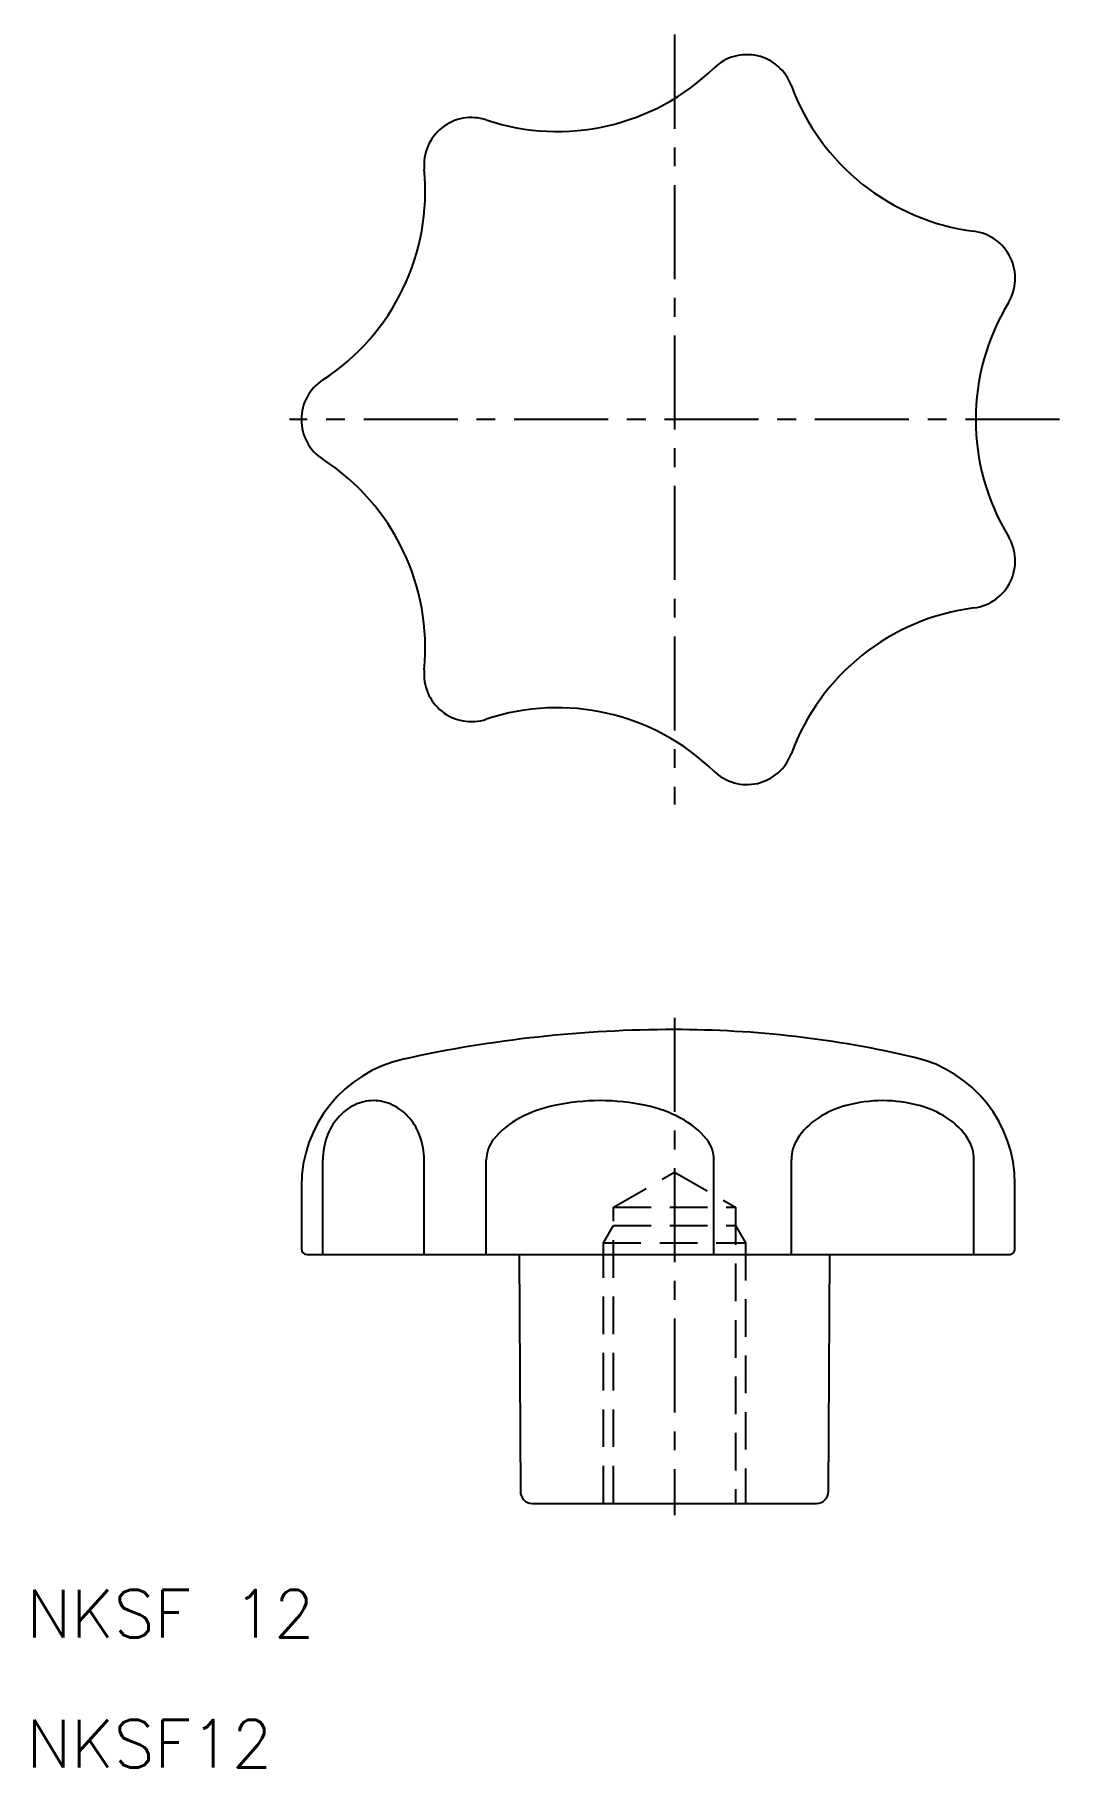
# Model space of a CAD drawing. Extents: x 59 to 145, y 87 to 233.
import ezdxf
from ezdxf.enums import TextEntityAlignment as Align

# ---------------------------------------------------------------- set-up
doc = ezdxf.new("R2010")
doc.units = 0
doc.header["$LTSCALE"] = 0.25
doc.linetypes.add('CENTER', pattern=[50.8, 31.75, -6.35, 6.35, -6.35])
doc.linetypes.add('DASHED', pattern=[19.05, 12.7, -6.35])
doc.layers.get('0').update_dxf_attribs({"linetype": 'CONTINUOUS'})
doc.layers.add('CENTER', color=1, linetype='CENTER')
doc.styles.get("Standard").update_dxf_attribs({"font": 'txt.shx'})

msp = doc.modelspace()

# ---------------------------------------------------------------- linework, layer by layer
at = {"color": 7, "linetype": 'CONTINUOUS'}
for p, q in [((83.196085, 130.500224), (83.196085, 138.500224)), ((91.749414, 130.500224), (91.749414, 138.500224)), ((96.992885, 130.500224), (96.992885, 138.500224)), ((116.212042, 130.500224), (116.212042, 138.500224)), ((122.750544, 130.500224), (122.750544, 138.500224)), ((138.163111, 130.500224), (138.163111, 138.500224)), ((81.376728, 136.262016), (81.376728, 131.000224)), ((141.631186, 131.000386), (141.629415, 136.447399)), ((81.876728, 130.500224), (141.131186, 130.500224)), ((99.766772, 130.500224), (99.87152, 110.494988)), ((125.881937, 110.494988), (125.986685, 130.500224)), ((100.871506, 109.500224), (124.881951, 109.500224))]:
    msp.add_line(p, q, dxfattribs=at)
at = {"color": 3, "linetype": 'DASHED'}
for p, q in [((107.726728, 134.500224), (112.876728, 137.473578)), ((112.876728, 137.473578), (118.026728, 134.500224)), ((107.726728, 109.500224), (107.726728, 134.500224)), ((107.726728, 134.500224), (118.026728, 134.500224)), ((118.026728, 134.500224), (118.026728, 109.500224)), ((106.876728, 131.500224), (107.726728, 132.972467)), ((107.726728, 132.972467), (118.026728, 132.972467)), ((118.026728, 132.972467), (118.876728, 131.500224)), ((106.876728, 109.500224), (106.876728, 131.500224)), ((106.876728, 131.500224), (118.876728, 131.500224)), ((118.876728, 131.500224), (118.876728, 109.500224))]:
    msp.add_line(p, q, dxfattribs=at)
for p, q in [((106.874117, 109.500224), (106.874117, 109.500324)), ((112.876729, 109.500224), (112.876828, 109.500224))]:
    msp.add_line(p, q)
at = {"color": 7, "linetype": 'CONTINUOUS'}
for centre, radius, start, end in [((118.996054, 227.810294), 4, 20.178519, 134.107195), ((102.987986, 244.325188), 19, 251.607091, 314.107195), ((140.58437, 235.744059), 19, 200.178519, 262.678624), ((95.730759, 222.500142), 4, 71.607091, 185.535766), ((72.838027, 220.281399), 19, 303.035662, 5.535766), ((137.653372, 212.931579), 4, 328.749948, 82.678624), ((157.316334, 200.999776), 19, 148.749948, 211.250052), ((85.376728, 200.999776), 4, 123.035662, 236.964338), ((72.838027, 181.718154), 19, 354.464234, 56.964338), ((137.653372, 189.067973), 4, 277.321376, 31.250052), ((140.58437, 166.255493), 19, 97.321376, 159.821481), ((95.730759, 179.49941), 4, 174.464234, 288.392909), ((102.987986, 157.674364), 19, 45.892805, 108.392909), ((118.996054, 174.189259), 4, 225.892805, 339.821481), ((112.876728, 43.500224), 106, 90, 102.461848), ((112.860364, 60.702222), 88.798004, 76.797118, 89.989441), ((92.376728, 136.262016), 11, 102.461848, 180), ((130.629416, 136.443823), 11, 0.018626, 76.797118), ((87.472747, 139.824274), 3.67595, 89.999975, 115.839643), ((87.472751, 139.824271), 3.675953, 64.160365, 90.000033), ((106.60248, 125.087021), 18.413203, 90.000051, 102.16237), ((106.602448, 125.087021), 18.413203, 77.83763, 89.999949), ((130.456832, 131.663945), 11.836279, 90.000022, 105.042818), ((130.456822, 131.663945), 11.836279, 74.957182, 89.999978), ((88.267305, 138.76957), 5.024918, 139.458525, 160.49123), ((87.782843, 139.183942), 4.387416, 115.839642, 139.458475), ((87.162656, 139.183942), 4.387416, 40.541525, 64.160358), ((86.678194, 138.76957), 5.024918, 19.50877, 40.541475), ((102.998169, 135.903504), 6.912678, 117.48863, 141.477243), ((105.171565, 131.726414), 11.621366, 102.162412, 117.488605), ((108.033363, 131.726414), 11.621366, 62.511395, 77.837588), ((110.206759, 135.903507), 6.912676, 38.522744, 62.511357), ((128.170714, 137.160683), 5.811303, 122.97636, 147.445431), ((129.551534, 135.032486), 8.348209, 105.042813, 122.976369), ((131.36212, 135.032483), 8.348212, 57.02364, 74.957196), ((132.742941, 137.160686), 5.811302, 32.554553, 57.023623), ((89.027563, 138.500224), 5.831478, 160.491286, 179.999996), ((85.917936, 138.500224), 5.831478, 0.000004, 19.508714), ((99.73631, 138.500223), 2.743425, 141.477302, 179.999983), ((113.468617, 138.500223), 2.743425, 0.000017, 38.522698), ((126.072475, 138.500225), 3.321931, 147.445493, 180.000009), ((134.84118, 138.500223), 3.321931, 0.000021, 32.554536), ((81.876728, 131.000224), 0.5, 180, 270), ((141.131186, 131.000224), 0.5, 270, 0.018626), ((100.871506, 110.500224), 1, 180.3, 270), ((124.881951, 110.500224), 1, 270, 359.7)]:
    msp.add_arc(centre, radius, start, end, dxfattribs=at)
at = {"layer": 'CENTER', "color": 1, "linetype": 'CENTER'}
for p, q in [((112.876728, 233.499776), (112.876728, 168.499776)), ((145.376728, 200.999776), (80.376728, 200.999776)), ((112.876728, 150.500224), (112.876728, 108.500224))]:
    msp.add_line(p, q, dxfattribs=at)

# ---------------------------------------------------------------- texts
at = {"color": 7, "linetype": 'CONTINUOUS'}
for s, p in [('NKSF 12', (58.170394, 100.189788)), ('NKSF12', (58.170394, 89.213332))]:
    msp.add_text(s, height=4, dxfattribs=at).set_placement(p, align=Align.MIDDLE_LEFT)

doc.saveas('drawing.dxf')
